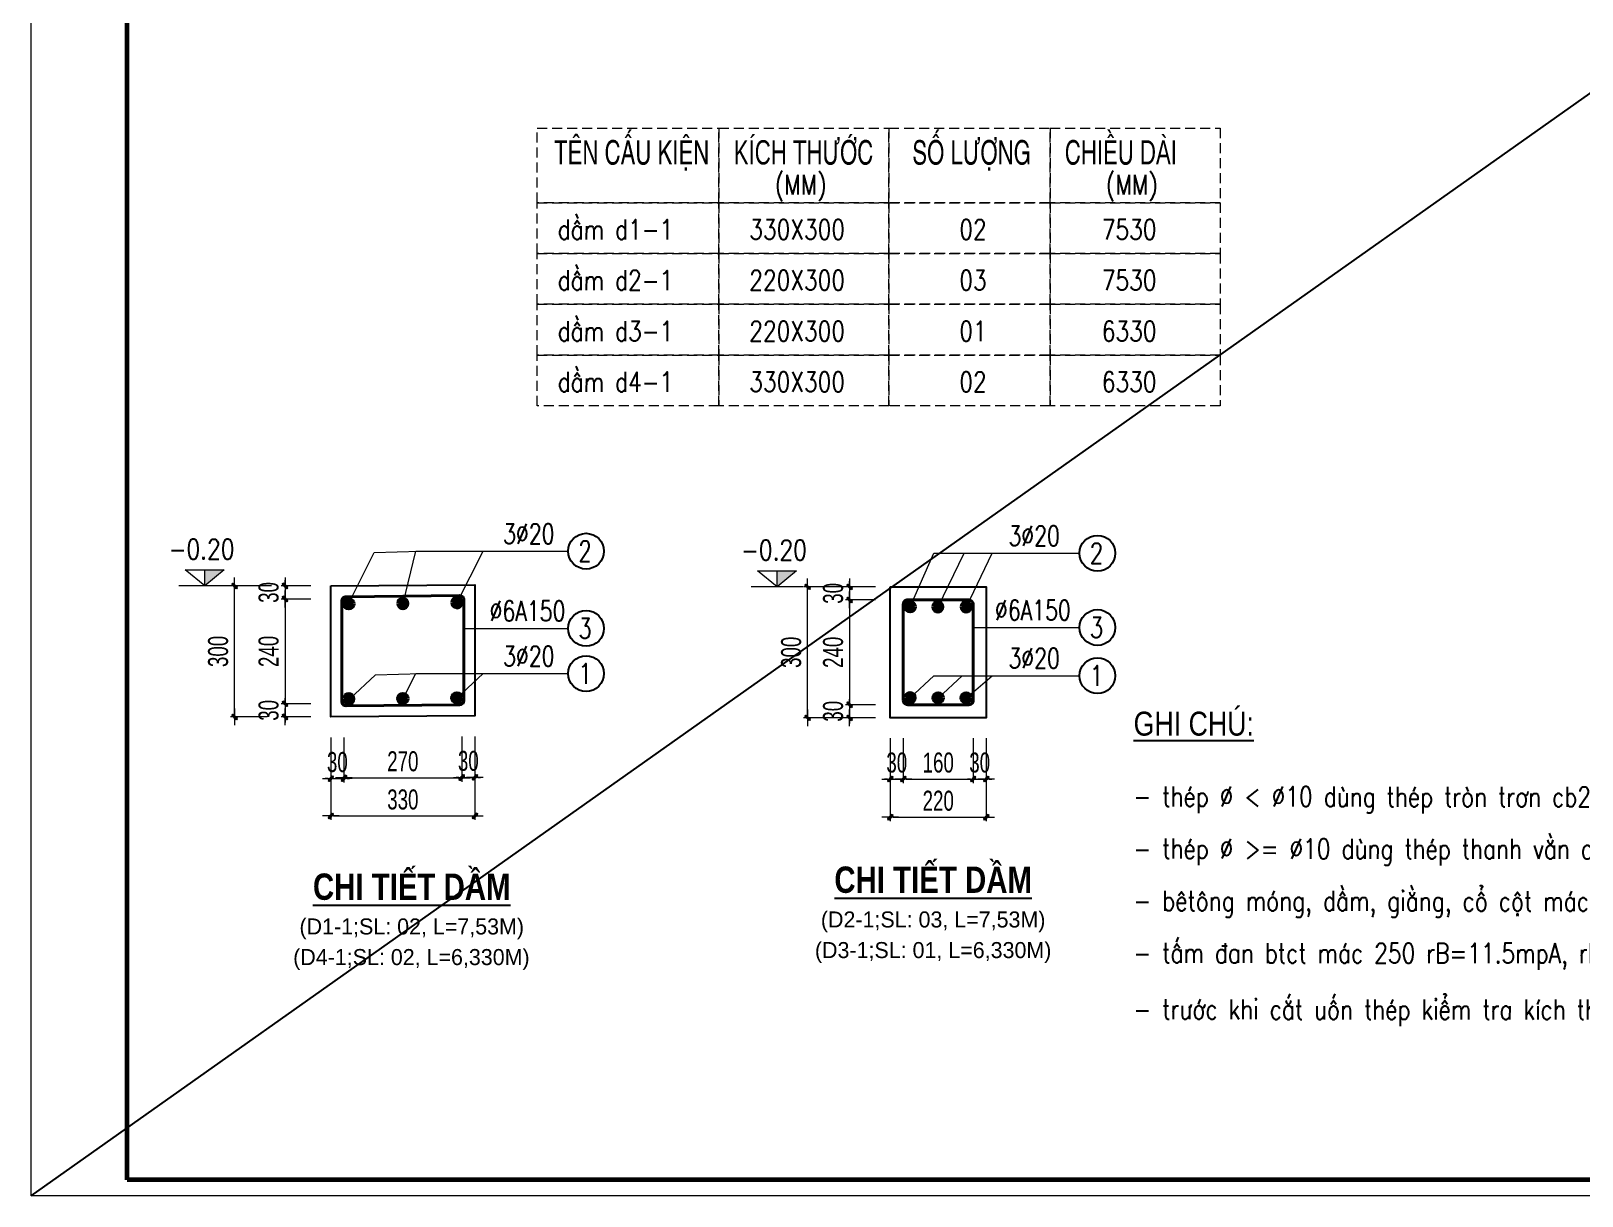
# Model space of a CAD drawing. Header units: millimetres. Extents: x -182770 to 489476, y -561170 to -280028.
# Drawn here: x -29050 to -9668, y -542289 to -527736 of the extents above; entities that cross this region are included whole.
import ezdxf
from ezdxf.enums import TextEntityAlignment as Align

# ---------------------------------------------------------------- set-up
doc = ezdxf.new("R2010")
doc.units = ezdxf.units.MM
doc.header["$MEASUREMENT"] = 0
doc.header["$PDMODE"] = 32
doc.linetypes.add('HIDDEN', pattern=[0.375, 0.25, -0.125])
doc.layers.get('Defpoints').update_dxf_attribs({"color": 1})
for name, color, linetype, lineweight in [('Dim', 252, 'Continuous', 13), ('Khungten_LCDI', 7, 'Continuous', 5), ('LC Dim', 8, 'Continuous', 18), ('LC MANH DUT', 35, 'HIDDEN', 5), ('LC Net dam2', 6, 'Continuous', 40), ('LC Net dam3', 1, 'Continuous', 60), ('LC Net thay', 63, 'Continuous', 25), ('LC Text1', 3, 'Continuous', 20), ('LC Text2', 7, 'Continuous', 25)]:
    doc.layers.add(name, color=color, linetype=linetype, lineweight=lineweight)
doc.layers.add('KCS_Plotter', color=11, linetype='Continuous', plot=False)
doc.styles.add('HOATBIF', font='hoatbif.shx', dxfattribs={"width": 0.7})
doc.styles.add('Khungten', font='VHAVAN.TTF', dxfattribs={"width": 0.9, "height": 5000})
doc.styles.add('LC 1', font='VHAVANB.TTF')
doc.styles.add('LC 2', font='VHARIALN.TTF', dxfattribs={"width": 0.7})
doc.styles.add('LC 3', font='vnsimli.shx', dxfattribs={"width": 0.75})
doc.styles.add('LC3', font='VHARIALB.TTF', dxfattribs={"width": 0.8})
doc.styles.add('T1', font='Vnsimli.shx', dxfattribs={"width": 0.8})
doc.styles.add('T2', font='VHARIAL.TTF', dxfattribs={"width": 0.8})
doc.styles.add('Title', font='VHBLACK.TTF', dxfattribs={"width": 0.8})
doc.dimstyles.new('1-110', dxfattribs={"dimscale": 110, "dimtxt": 2.5, "dimasz": 0.35, "dimexe": 0.5, "dimexo": 1, "dimgap": 0.8, "dimtad": 1, "dimdec": 0, "dimzin": 0, "dimdsep": 46, "dimtxsty": 'HOATBIF', "dimblk1": 'DOT', "dimblk2": 'DOT', "dimsah": 1, "dimcen": -1, "dimdle": 1, "dimclrd": 256, "dimclre": 256, "dimclrt": 4, "dimadec": 3, "dimazin": 2, "dimtfac": 0.3333333333333333, "dimtdec": 0, "dimtix": 1, "dimtmove": 2, "dimatfit": 3, "dimldrblk": 'DOT', "dimfxl": 1, "dimtvp": 0.8333333333333334, "dimtolj": 1, "dimtzin": 0, "dimarcsym": 0})

# ---------------------------------------------------------------- blocks, each defined once
blk = doc.blocks.new('theptron1')
at = {"layer": 'LC Net dam3'}
for p, q in [((-0.5, 0), (0.5, 0)), ((-0.3535533905960619, 0.353553390592424), (0.3535533905960619, -0.353553390592424)), ((0.3535533905960619, 0.353553390592424), (-0.3535533905960619, -0.353553390592424)), ((0, 0.5), (0, -0.5))]:
    blk.add_line(p, q, dxfattribs=at)
blk.add_circle((0, 0), 0.4999999999978782, dxfattribs=at)
blk = doc.blocks.new('DOT')
at = {"layer": 'LC Dim'}
blk.add_line((-3, 0), (3, 0), dxfattribs=at)
at = {"layer": 'LC Dim', "color": 4}
blk.add_line((-1, -1), (1, 1), dxfattribs=at)
blk.add_lwpolyline([(0.5, 1), (-1, -0.5), (-0.5, -1), (1, 0.5)], close=True, dxfattribs=at)
blk = doc.blocks.new('*D52')
at = {"layer": 'Defpoints', "color": 0, "transparency": 16777216}
for p in [(-1499.304888591469, 1005.316974980914), (481.0940564934217, 1021.451062065635), (481.0940564934216, 319.66901853833)]:
    blk.add_point(p, dxfattribs=at)
at = {"layer": 'Dim', "lineweight": -2, "transparency": 16777216}
for p, q in [((-1499.304888591469, 895.3169749809144), (-1499.304888591469, 264.66901853833)), ((481.0940564934217, 911.4510620656347), (481.0940564934216, 264.66901853833)), ((-1460.804888591469, 319.66901853833), (442.5940564934216, 319.66901853833))]:
    blk.add_line(p, q, dxfattribs=at)
at = {"layer": 'Dim', "lineweight": -2, "transparency": 16777216, "xscale": 38.5, "yscale": 38.5, "zscale": 38.5, "rotation": 180}
blk.add_blockref('DOT', (-1499.304888591469, 319.66901853833), dxfattribs=at)
at = {"layer": 'Dim', "lineweight": -2, "transparency": 16777216, "xscale": 38.5, "yscale": 38.5, "zscale": 38.5}
blk.add_blockref('DOT', (481.0940564934216, 319.66901853833), dxfattribs=at)
at = {"layer": 'Dim', "color": 4, "transparency": 16777216, "insert": (-509.1054160490236, 545.16901853833), "char_height": 275, "attachment_point": 5, "style": 'HOATBIF'}
blk.add_mtext('\\A1;330', dxfattribs=at)
blk = doc.blocks.new('_Dot')
at = {"color": 0, "linetype": 'ByBlock', "lineweight": -2}
blk.add_line((-0.5, 0), (-1, 0), dxfattribs=at)
at = {"color": 0, "linetype": 'ByBlock', "const_width": 0.5}
blk.add_lwpolyline([(-0.25, 0, 1), (0.25, 0, 1)], format="xyb", close=True, dxfattribs=at)
blk = doc.blocks.new('*D53')
at = {"layer": 'Defpoints', "color": 0, "transparency": 16777216}
for p in [(-2822.139641253348, 3481.290699784192), (-2206.687028315625, 3481.290699784192), (-2265.817409202057, 1681.290699796735)]:
    blk.add_point(p, dxfattribs=at)
at = {"layer": 'Dim', "lineweight": -2, "transparency": 16777216}
for p, q in [((-2316.687028315625, 3481.290699784192), (-2877.139641253348, 3481.290699784192)), ((-2822.139641253347, 1719.790699796735), (-2822.139641253348, 3442.790699784192)), ((-2375.817409202057, 1681.290699796735), (-2877.139641253347, 1681.290699796735))]:
    blk.add_line(p, q, dxfattribs=at)
at = {"layer": 'Dim', "lineweight": -2, "transparency": 16777216, "xscale": 38.5, "yscale": 38.5, "zscale": 38.5}
for p, rotation in [((-2822.139641253348, 3481.290699784192), 90), ((-2822.139641253347, 1681.290699796735), 270)]:
    blk.add_blockref('DOT', p, dxfattribs=dict(at, rotation=rotation))
at = {"layer": 'Dim', "color": 4, "transparency": 16777216, "insert": (-3047.639641253346, 2581.290699790464), "char_height": 275, "attachment_point": 5, "rotation": 90, "style": 'HOATBIF'}
blk.add_mtext('\\A1;300', dxfattribs=at)
blk = doc.blocks.new('TIEUDE1')
at = {"layer": 'LC Text2', "color": 7, "style": 'LC 1'}
blk.add_attdef('TIªU§Ò', text='', height=5, dxfattribs=at).set_placement((0, 0), align=Align.BOTTOM_CENTER)
blk.add_attdef('TL', text='', height=3, dxfattribs=at).set_placement((0, -2), align=Align.TOP_CENTER)
blk = doc.blocks.new('*D54')
at = {"layer": 'Defpoints', "color": 0, "transparency": 16777216}
for p in [(6190.61156469112, 1501.122307291749), (7510.61156469112, 1501.122307291749), (7510.61156469112, 302.2535005737445)]:
    blk.add_point(p, dxfattribs=at)
at = {"layer": 'Dim', "lineweight": -2, "transparency": 16777216}
for p, q in [((6190.61156469112, 1391.122307291749), (6190.61156469112, 247.2535005737445)), ((7510.61156469112, 1391.122307291749), (7510.61156469112, 247.2535005737445)), ((6229.11156469112, 302.2535005737445), (7472.11156469112, 302.2535005737445))]:
    blk.add_line(p, q, dxfattribs=at)
at = {"layer": 'Dim', "lineweight": -2, "transparency": 16777216, "xscale": 38.5, "yscale": 38.5, "zscale": 38.5, "rotation": 180}
blk.add_blockref('DOT', (6190.61156469112, 302.2535005737445), dxfattribs=at)
at = {"layer": 'Dim', "lineweight": -2, "transparency": 16777216, "xscale": 38.5, "yscale": 38.5, "zscale": 38.5}
blk.add_blockref('DOT', (7510.61156469112, 302.2535005737445), dxfattribs=at)
at = {"layer": 'Dim', "color": 4, "transparency": 16777216, "insert": (6850.61156469112, 527.7535005737445), "char_height": 275, "attachment_point": 5, "style": 'HOATBIF'}
blk.add_mtext('\\A1;220', dxfattribs=at)
blk = doc.blocks.new('*D55')
at = {"layer": 'Defpoints', "color": 0, "transparency": 16777216}
for p in [(5055.106929948854, 3468.891746937502), (6097.169738392115, 3468.891746937503), (6097.169738392289, 1668.891746950017)]:
    blk.add_point(p, dxfattribs=at)
at = {"layer": 'Dim', "lineweight": -2, "transparency": 16777216}
for p, q in [((5987.169738392115, 3468.891746937503), (5000.106929948854, 3468.891746937502)), ((5055.106929948854, 1707.391746950016), (5055.106929948854, 3430.391746937502)), ((5987.169738392289, 1668.891746950017), (5000.106929948854, 1668.891746950016))]:
    blk.add_line(p, q, dxfattribs=at)
at = {"layer": 'Dim', "lineweight": -2, "transparency": 16777216, "xscale": 38.5, "yscale": 38.5, "zscale": 38.5}
for p, rotation in [((5055.106929948854, 3468.891746937502), 90), ((5055.106929948854, 1668.891746950016), 270)]:
    blk.add_blockref('DOT', p, dxfattribs=dict(at, rotation=rotation))
at = {"layer": 'Dim', "color": 4, "transparency": 16777216, "insert": (4829.606929948854, 2568.891746943757), "char_height": 275, "attachment_point": 5, "rotation": 90, "style": 'HOATBIF'}
blk.add_mtext('\\A1;300', dxfattribs=at)
blk = doc.blocks.new('Caodo1')
at = {"layer": 'LC Text1'}
blk.add_hatch(color=4, dxfattribs=at).paths.add_polyline_path([(3.638e-12, 200.210680454169), (3.638e-12, 3.2e-15), (243.3882687822297, 200.210680454169)])
at = {"layer": 'LC Text1', "color": 4}
for p, q in [((3.638e-12, 0), (3.638e-12, 200.2106804541654)), ((323.6303984126134, 0), (-323.6303984126098, 0))]:
    blk.add_line(p, q, dxfattribs=at)
blk.add_lwpolyline([(-243.3882687822297, 200.210680454169), (243.3882687822297, 200.210680454169), (3.638e-12, 0), (3.638e-12, 0)], close=True, dxfattribs=at)
at = {"layer": 'LC Text1', "color": 4, "style": 'T1', "width": 0.8}
blk.add_attdef('%%P0,00', text='', height=250, dxfattribs=at).set_placement((-39.04586973765618, 459.5053816559738), align=Align.MIDDLE_CENTER)
blk = doc.blocks.new('*D56')
at = {"layer": 'Defpoints', "color": 0, "transparency": 16777216}
for p in [(6097.169738392056, 3468.891746937416), (5631.624242451167, 3288.891746947573), (6097.169738392056, 3288.891746947573)]:
    blk.add_point(p, dxfattribs=at)
at = {"layer": 'Dim', "lineweight": -2, "transparency": 16777216}
for p, q in [((5987.169738392056, 3468.891746937416), (5576.624242451167, 3468.891746937416)), ((5631.624242451167, 3507.391746937416), (5631.624242451167, 3545.891746937416)), ((5631.624242451167, 3468.891746937416), (5631.624242451167, 3288.891746947573)), ((5987.169738392056, 3288.891746947573), (5576.624242451167, 3288.891746947573)), ((5631.624242451167, 3250.391746947573), (5631.624242451167, 3211.891746947573))]:
    blk.add_line(p, q, dxfattribs=at)
at = {"layer": 'Dim', "lineweight": -2, "transparency": 16777216, "xscale": 38.5, "yscale": 38.5, "zscale": 38.5}
for p, rotation in [((5631.624242451167, 3468.891746937416), 270), ((5631.624242451167, 3288.891746947573), 90)]:
    blk.add_blockref('DOT', p, dxfattribs=dict(at, rotation=rotation))
at = {"layer": 'Dim', "color": 4, "transparency": 16777216, "insert": (5406.124242451167, 3378.891746942491), "char_height": 275, "attachment_point": 5, "rotation": 90, "style": 'HOATBIF'}
blk.add_mtext('\\A1;30', dxfattribs=at)
blk = doc.blocks.new('*D57')
at = {"layer": 'Defpoints', "color": 0, "transparency": 16777216}
for p in [(6097.169738392115, 3288.891746947573), (5631.624242451633, 1848.89174695933), (6097.169738392173, 1848.89174695933)]:
    blk.add_point(p, dxfattribs=at)
at = {"layer": 'Dim', "lineweight": -2, "transparency": 16777216}
for p, q in [((5987.169738392115, 3288.891746947573), (5576.624242451632, 3288.891746947573)), ((5631.624242451632, 3250.391746947573), (5631.624242451633, 1887.39174695933)), ((5987.169738392173, 1848.89174695933), (5576.624242451633, 1848.89174695933))]:
    blk.add_line(p, q, dxfattribs=at)
at = {"layer": 'Dim', "lineweight": -2, "transparency": 16777216, "xscale": 38.5, "yscale": 38.5, "zscale": 38.5}
for p, rotation in [((5631.624242451632, 3288.891746947573), 90), ((5631.624242451633, 1848.89174695933), 270)]:
    blk.add_blockref('DOT', p, dxfattribs=dict(at, rotation=rotation))
at = {"layer": 'Dim', "color": 4, "transparency": 16777216, "insert": (5406.124242451632, 2568.891746953449), "char_height": 275, "attachment_point": 5, "rotation": 90, "style": 'HOATBIF'}
blk.add_mtext('\\A1;240', dxfattribs=at)
blk = doc.blocks.new('*D58')
at = {"layer": 'Defpoints', "color": 0, "transparency": 16777216}
for p in [(6097.169738392173, 1848.89174695933), (5631.624242451866, 1668.891746949987), (6097.169738392173, 1668.891746949987)]:
    blk.add_point(p, dxfattribs=at)
at = {"layer": 'Dim', "lineweight": -2, "transparency": 16777216}
for p, q in [((5631.624242451866, 1887.39174695933), (5631.624242451866, 1925.89174695933)), ((5987.169738392173, 1848.89174695933), (5576.624242451866, 1848.89174695933)), ((5631.624242451866, 1848.89174695933), (5631.624242451866, 1668.891746949987)), ((5987.169738392173, 1668.891746949987), (5576.624242451866, 1668.891746949987)), ((5631.624242451866, 1630.391746949987), (5631.624242451866, 1591.891746949987))]:
    blk.add_line(p, q, dxfattribs=at)
at = {"layer": 'Dim', "lineweight": -2, "transparency": 16777216, "xscale": 38.5, "yscale": 38.5, "zscale": 38.5}
for p, rotation in [((5631.624242451866, 1848.89174695933), 270), ((5631.624242451866, 1668.891746949987), 90)]:
    blk.add_blockref('DOT', p, dxfattribs=dict(at, rotation=rotation))
at = {"layer": 'Dim', "color": 4, "transparency": 16777216, "insert": (5406.124242451865, 1758.891746954657), "char_height": 275, "attachment_point": 5, "rotation": 90, "style": 'HOATBIF'}
blk.add_mtext('\\A1;30', dxfattribs=at)
blk = doc.blocks.new('*D59')
at = {"layer": 'Defpoints', "color": 0, "transparency": 16777216}
for p in [(6190.61156469112, 1501.122307291749), (6370.611564703926, 1501.122307291749), (6370.611564703926, 826.7258153724542)]:
    blk.add_point(p, dxfattribs=at)
at = {"layer": 'Dim', "lineweight": -2, "transparency": 16777216}
for p, q in [((6190.61156469112, 1391.122307291749), (6190.61156469112, 771.7258153724542)), ((6370.611564703926, 1391.122307291749), (6370.611564703926, 771.7258153724542)), ((6152.11156469112, 826.7258153724542), (6113.61156469112, 826.7258153724542)), ((6190.61156469112, 826.7258153724542), (6370.611564703926, 826.7258153724542)), ((6409.111564703926, 826.7258153724542), (6447.611564703926, 826.7258153724542))]:
    blk.add_line(p, q, dxfattribs=at)
at = {"layer": 'Dim', "lineweight": -2, "transparency": 16777216, "xscale": 38.5, "yscale": 38.5, "zscale": 38.5}
blk.add_blockref('DOT', (6190.61156469112, 826.7258153724542), dxfattribs=at)
at = {"layer": 'Dim', "lineweight": -2, "transparency": 16777216, "xscale": 38.5, "yscale": 38.5, "zscale": 38.5, "rotation": 180}
blk.add_blockref('DOT', (6370.611564703926, 826.7258153724542), dxfattribs=at)
at = {"layer": 'Dim', "color": 4, "transparency": 16777216, "insert": (6280.611564697523, 1052.225815372454), "char_height": 275, "attachment_point": 5, "style": 'HOATBIF'}
blk.add_mtext('\\A1;30', dxfattribs=at)
blk = doc.blocks.new('*D60')
at = {"layer": 'Defpoints', "color": 0, "transparency": 16777216}
for p in [(6370.611564703926, 1501.122307291749), (7330.611564677907, 1501.122307291749), (7330.611564677907, 826.7258153724542)]:
    blk.add_point(p, dxfattribs=at)
at = {"layer": 'Dim', "lineweight": -2, "transparency": 16777216}
for p, q in [((6370.611564703926, 1391.122307291749), (6370.611564703926, 771.7258153724542)), ((7330.611564677907, 1391.122307291749), (7330.611564677907, 771.7258153724542)), ((6409.111564703926, 826.7258153724542), (7292.111564677907, 826.7258153724542))]:
    blk.add_line(p, q, dxfattribs=at)
at = {"layer": 'Dim', "lineweight": -2, "transparency": 16777216, "xscale": 38.5, "yscale": 38.5, "zscale": 38.5, "rotation": 180}
blk.add_blockref('DOT', (6370.611564703926, 826.7258153724542), dxfattribs=at)
at = {"layer": 'Dim', "lineweight": -2, "transparency": 16777216, "xscale": 38.5, "yscale": 38.5, "zscale": 38.5}
blk.add_blockref('DOT', (7330.611564677907, 826.7258153724542), dxfattribs=at)
at = {"layer": 'Dim', "color": 4, "transparency": 16777216, "insert": (6850.611564690917, 1052.225815372454), "char_height": 275, "attachment_point": 5, "style": 'HOATBIF'}
blk.add_mtext('\\A1;160', dxfattribs=at)
blk = doc.blocks.new('*D61')
at = {"layer": 'Defpoints', "color": 0, "transparency": 16777216}
for p in [(7330.611564677907, 1501.122307291749), (7510.61156469112, 1501.122307291749), (7510.61156469112, 826.7258153724542)]:
    blk.add_point(p, dxfattribs=at)
at = {"layer": 'Dim', "lineweight": -2, "transparency": 16777216}
for p, q in [((7330.611564677907, 1391.122307291749), (7330.611564677907, 771.7258153724542)), ((7510.61156469112, 1391.122307291749), (7510.61156469112, 771.7258153724542)), ((7292.111564677907, 826.7258153724542), (7253.611564677907, 826.7258153724542)), ((7330.611564677907, 826.7258153724542), (7510.61156469112, 826.7258153724542)), ((7549.11156469112, 826.7258153724542), (7587.61156469112, 826.7258153724542))]:
    blk.add_line(p, q, dxfattribs=at)
at = {"layer": 'Dim', "lineweight": -2, "transparency": 16777216, "xscale": 38.5, "yscale": 38.5, "zscale": 38.5}
blk.add_blockref('DOT', (7330.611564677907, 826.7258153724542), dxfattribs=at)
at = {"layer": 'Dim', "lineweight": -2, "transparency": 16777216, "xscale": 38.5, "yscale": 38.5, "zscale": 38.5, "rotation": 180}
blk.add_blockref('DOT', (7510.61156469112, 826.7258153724542), dxfattribs=at)
at = {"layer": 'Dim', "color": 4, "transparency": 16777216, "insert": (7420.611564684514, 1052.225815372454), "char_height": 275, "attachment_point": 5, "style": 'HOATBIF'}
blk.add_mtext('\\A1;30', dxfattribs=at)
blk = doc.blocks.new('*D62')
at = {"layer": 'Defpoints', "color": 0, "transparency": 16777216}
for p in [(-1662.399779112843, 3481.290699784163), (-2127.945275052753, 3301.290699794321), (-1662.399779112843, 3301.290699794321)]:
    blk.add_point(p, dxfattribs=at)
at = {"layer": 'Dim', "lineweight": -2, "transparency": 16777216}
for p, q in [((-1772.399779112843, 3481.290699784163), (-2182.945275052753, 3481.290699784163)), ((-2127.945275052753, 3519.790699784163), (-2127.945275052753, 3558.290699784163)), ((-2127.945275052753, 3481.290699784163), (-2127.945275052753, 3301.290699794321)), ((-1772.399779112843, 3301.290699794321), (-2182.945275052753, 3301.290699794321)), ((-2127.945275052753, 3262.790699794321), (-2127.945275052753, 3224.290699794321))]:
    blk.add_line(p, q, dxfattribs=at)
at = {"layer": 'Dim', "lineweight": -2, "transparency": 16777216, "xscale": 38.5, "yscale": 38.5, "zscale": 38.5}
for p, rotation in [((-2127.945275052753, 3481.290699784163), 270), ((-2127.945275052753, 3301.290699794321), 90)]:
    blk.add_blockref('DOT', p, dxfattribs=dict(at, rotation=rotation))
at = {"layer": 'Dim', "color": 4, "transparency": 16777216, "insert": (-2353.445275052752, 3391.290699789241), "char_height": 275, "attachment_point": 5, "rotation": 90, "style": 'HOATBIF'}
blk.add_mtext('\\A1;30', dxfattribs=at)
blk = doc.blocks.new('*D63')
at = {"layer": 'Defpoints', "color": 0, "transparency": 16777216}
for p in [(-1662.399779112785, 3301.290699794321), (-2127.945275052288, 1861.290699806078), (-1662.399779112727, 1861.290699806078)]:
    blk.add_point(p, dxfattribs=at)
at = {"layer": 'Dim', "lineweight": -2, "transparency": 16777216}
for p, q in [((-1772.399779112785, 3301.290699794321), (-2182.945275052288, 3301.290699794321)), ((-2127.945275052288, 3262.790699794321), (-2127.945275052288, 1899.790699806078)), ((-1772.399779112727, 1861.290699806078), (-2182.945275052288, 1861.290699806078))]:
    blk.add_line(p, q, dxfattribs=at)
at = {"layer": 'Dim', "lineweight": -2, "transparency": 16777216, "xscale": 38.5, "yscale": 38.5, "zscale": 38.5}
for p, rotation in [((-2127.945275052288, 3301.290699794321), 90), ((-2127.945275052288, 1861.290699806078), 270)]:
    blk.add_blockref('DOT', p, dxfattribs=dict(at, rotation=rotation))
at = {"layer": 'Dim', "color": 4, "transparency": 16777216, "insert": (-2353.445275052287, 2581.290699800199), "char_height": 275, "attachment_point": 5, "rotation": 90, "style": 'HOATBIF'}
blk.add_mtext('\\A1;240', dxfattribs=at)
blk = doc.blocks.new('*D64')
at = {"layer": 'Defpoints', "color": 0, "transparency": 16777216}
for p in [(-1662.399779112727, 1861.290699806078), (-2127.945275052055, 1681.290699796735), (-1662.399779112727, 1681.290699796735)]:
    blk.add_point(p, dxfattribs=at)
at = {"layer": 'Dim', "lineweight": -2, "transparency": 16777216}
for p, q in [((-2127.945275052055, 1899.790699806078), (-2127.945275052055, 1938.290699806078)), ((-1772.399779112727, 1861.290699806078), (-2182.945275052055, 1861.290699806078)), ((-2127.945275052055, 1861.290699806078), (-2127.945275052055, 1681.290699796735)), ((-1772.399779112727, 1681.290699796735), (-2182.945275052055, 1681.290699796735)), ((-2127.945275052055, 1642.790699796735), (-2127.945275052055, 1604.290699796735))]:
    blk.add_line(p, q, dxfattribs=at)
at = {"layer": 'Dim', "lineweight": -2, "transparency": 16777216, "xscale": 38.5, "yscale": 38.5, "zscale": 38.5}
for p, rotation in [((-2127.945275052055, 1861.290699806078), 270), ((-2127.945275052055, 1681.290699796735), 90)]:
    blk.add_blockref('DOT', p, dxfattribs=dict(at, rotation=rotation))
at = {"layer": 'Dim', "color": 4, "transparency": 16777216, "insert": (-2353.445275052054, 1771.290699801407), "char_height": 275, "attachment_point": 5, "rotation": 90, "style": 'HOATBIF'}
blk.add_mtext('\\A1;30', dxfattribs=at)
blk = doc.blocks.new('*D65')
at = {"layer": 'Defpoints', "color": 0, "transparency": 16777216}
for p in [(-1499.304888591469, 1507.886272444809), (-1319.304888578663, 1507.886272444809), (-1319.304888578663, 833.4897805255146)]:
    blk.add_point(p, dxfattribs=at)
at = {"layer": 'Dim', "lineweight": -2, "transparency": 16777216}
for p, q in [((-1499.304888591469, 1397.886272444809), (-1499.304888591469, 778.4897805255146)), ((-1319.304888578663, 1397.886272444809), (-1319.304888578663, 778.4897805255146)), ((-1537.804888591469, 833.4897805255146), (-1576.304888591469, 833.4897805255146)), ((-1499.304888591469, 833.4897805255146), (-1319.304888578663, 833.4897805255146)), ((-1280.804888578663, 833.4897805255146), (-1242.304888578663, 833.4897805255146))]:
    blk.add_line(p, q, dxfattribs=at)
at = {"layer": 'Dim', "lineweight": -2, "transparency": 16777216, "xscale": 38.5, "yscale": 38.5, "zscale": 38.5}
blk.add_blockref('DOT', (-1499.304888591469, 833.4897805255146), dxfattribs=at)
at = {"layer": 'Dim', "lineweight": -2, "transparency": 16777216, "xscale": 38.5, "yscale": 38.5, "zscale": 38.5, "rotation": 180}
blk.add_blockref('DOT', (-1319.304888578663, 833.4897805255146), dxfattribs=at)
at = {"layer": 'Dim', "color": 4, "transparency": 16777216, "insert": (-1409.304888585066, 1058.989780525515), "char_height": 275, "attachment_point": 5, "style": 'HOATBIF'}
blk.add_mtext('\\A1;30', dxfattribs=at)
blk = doc.blocks.new('*D66')
at = {"layer": 'Defpoints', "color": 0, "transparency": 16777216}
for p in [(-1319.304888578663, 1507.886272444809), (301.0940564802086, 1524.02035952953), (301.0940564802085, 844.1413333370397)]:
    blk.add_point(p, dxfattribs=at)
at = {"layer": 'Dim', "lineweight": -2, "transparency": 16777216}
for p, q in [((-1319.304888578663, 1397.886272444809), (-1319.304888578663, 789.1413333370397)), ((301.0940564802086, 1414.02035952953), (301.0940564802085, 789.1413333370397)), ((-1280.804888578663, 844.1413333370397), (262.5940564802085, 844.1413333370397))]:
    blk.add_line(p, q, dxfattribs=at)
at = {"layer": 'Dim', "lineweight": -2, "transparency": 16777216, "xscale": 38.5, "yscale": 38.5, "zscale": 38.5, "rotation": 180}
blk.add_blockref('DOT', (-1319.304888578663, 844.1413333370397), dxfattribs=at)
at = {"layer": 'Dim', "lineweight": -2, "transparency": 16777216, "xscale": 38.5, "yscale": 38.5, "zscale": 38.5}
blk.add_blockref('DOT', (301.0940564802085, 844.1413333370397), dxfattribs=at)
at = {"layer": 'Dim', "color": 4, "transparency": 16777216, "insert": (-509.1054160492273, 1069.64133333704), "char_height": 275, "attachment_point": 5, "style": 'HOATBIF'}
blk.add_mtext('\\A1;270', dxfattribs=at)
blk = doc.blocks.new('*D67')
at = {"layer": 'Defpoints', "color": 0, "transparency": 16777216}
for p in [(301.0940564802086, 1524.02035952953), (481.0940564934217, 1524.02035952953), (481.0940564934216, 849.6238676102348)]:
    blk.add_point(p, dxfattribs=at)
at = {"layer": 'Dim', "lineweight": -2, "transparency": 16777216}
for p, q in [((301.0940564802086, 1414.02035952953), (301.0940564802085, 794.6238676102348)), ((481.0940564934217, 1414.02035952953), (481.0940564934216, 794.6238676102348)), ((262.5940564802085, 849.6238676102348), (224.0940564802085, 849.6238676102348)), ((301.0940564802085, 849.6238676102348), (481.0940564934216, 849.6238676102348)), ((519.5940564934217, 849.6238676102348), (558.0940564934217, 849.6238676102348))]:
    blk.add_line(p, q, dxfattribs=at)
at = {"layer": 'Dim', "lineweight": -2, "transparency": 16777216, "xscale": 38.5, "yscale": 38.5, "zscale": 38.5}
blk.add_blockref('DOT', (301.0940564802085, 849.6238676102348), dxfattribs=at)
at = {"layer": 'Dim', "lineweight": -2, "transparency": 16777216, "xscale": 38.5, "yscale": 38.5, "zscale": 38.5, "rotation": 180}
blk.add_blockref('DOT', (481.0940564934216, 849.6238676102348), dxfattribs=at)
at = {"layer": 'Dim', "color": 4, "transparency": 16777216, "insert": (391.0940564868151, 1075.123867610235), "char_height": 275, "attachment_point": 5, "style": 'HOATBIF'}
blk.add_mtext('\\A1;30', dxfattribs=at)
blk = doc.blocks.new('lcdi fix')
at = {"layer": 'Defpoints', "lineweight": 0}
blk.add_lwpolyline([(-1199.999999582767, -14849.99999999255), (-1199.999999582767, 14849.99999999255), (40799.99891111254, 14849.99999999255), (40799.99891111254, -14849.99999999255)], close=True, dxfattribs=at)
at = {"layer": 'Khungten_LCDI', "color": 5, "lineweight": 60}
blk.add_lwpolyline([(0, -14649.99999999255), (0, 14649.99999999255), (40599.99891117215, 14649.99999999255), (40599.99891117215, -14649.99999999255)], close=True, dxfattribs=at)
at = {"color": 7, "style": 'Khungten', "width": 0.8}
for tag, p in [('REVISION', (39498.75271332351, -10746.30395446718)), ('NGAYHT', (39546.07422497955, -11609.37091637403))]:
    blk.add_attdef(tag, text='', height=199.998925739526, dxfattribs=at).set_placement(p, align=Align.CENTER)
at = {"layer": 'LC Text1', "color": 3, "style": 'LC 1', "width": 1.834005631990714}
for tag, p, p2 in [('TENBANVE1', (36912.65773373929, -8885.760238945484), (40339.14503431407, -8885.760238945484)), ('TENBANVE2', (36912.65773373929, -9562.465564332902), (40339.14503431407, -9562.465564332902))]:
    blk.add_attdef(tag, text='', height=249.9999935159642, dxfattribs=at).set_placement(p, p2, align=Align.FIT)
at = {"layer": 'LC Text1', "style": 'Title', "width": 0.7}
blk.add_attdef('SOBANVE', text='', height=249.9999935159641, dxfattribs=at).set_placement((39561.98232412425, -13896.18071823567), align=Align.CENTER)
blk = doc.blocks.new('xcvb x')
at = {"layer": 'LC Net dam2'}
for points in [[(-1349.304888578663, 1891.290699796181), (-1349.304888578663, 3271.290699785588, -0.414213562373095), (-1289.304888592633, 3331.290699794348), (271.0940564950515, 3347.424786879068, -0.414213562373095), (331.0940564802086, 3287.424786870308), (331.0940564802086, 1907.424786880902, -0.414213562373095), (271.0940564950515, 1847.424786882677), (-1289.304888592633, 1831.290699809133, -0.414213562373095)], [(6370.611564703926, 1908.891746949434), (6370.611564703926, 3228.89174693884, -0.414213562373095), (6430.611564689956, 3288.8917469476), (7270.61156469275, 3288.8917469476, -0.414213562373095), (7330.611564677907, 3228.89174693884), (7330.611564677907, 1908.891746949434, -0.414213562373095), (7270.61156469275, 1848.891746951209), (6430.611564689956, 1848.891746962385, -0.414213562373095)]]:
    blk.add_lwpolyline(points, format="xyb", close=True, dxfattribs=at)
at = {"layer": 'LC Net thay'}
for points in [[(-1499.304888591469, 3481.290699784191), (481.0940564934217, 3497.424786868911), (481.0940564934217, 1697.424786881484), (-1499.304888591469, 1681.290699796763)], [(6190.61156469112, 3468.891746937443), (7510.61156469112, 3468.891746937443), (7510.61156469112, 1668.891746950016), (6190.61156469112, 1668.891746950016)]]:
    blk.add_lwpolyline(points, close=True, dxfattribs=at)
at = {"layer": 'LC Text2', "ltscale": 100}
for centre in [(2009.529471931565, 3958.578771856088), (9039.046980129264, 3930.04573192462), (2009.529471931565, 2897.479494630299), (9039.046980129264, 2909.917419199657), (2009.529471931565, 2276.349511572565), (9039.046980129264, 2247.816471641097)]:
    blk.add_circle(centre, 245.5942189106001, dxfattribs=at)
at = {"layer": 'LC Dim'}
for p, xscale, yscale, zscale in [((-1253.304888592226, 3235.290699783812), 119.9999999994808, 119.9999999994808, 119.9999999994808), ((-510.2518149222014, 3240.773234057007), -119.9999999994808, 119.9999999993842, 119.9999999993151), ((235.0940564938292, 3251.424786868532), -119.9999999994808, 119.9999999993842, 119.9999999993151), ((6466.611564690364, 3192.891746937064), 119.9999999994808, 119.9999999994808, 119.9999999994808), ((6845.854332534363, 3192.891746937152), -119.9999999994808, 119.9999999993842, 119.9999999993151), ((7234.611564691528, 3192.891746937064), -119.9999999994808, 119.9999999993842, 119.9999999993151)]:
    blk.add_blockref('theptron1', p, dxfattribs=dict(at, xscale=xscale, yscale=yscale, zscale=zscale))
at = {"layer": 'LC Dim', "rotation": 180}
for p, xscale, yscale, zscale in [((-1253.304888592226, 1927.290699796181), -119.9999999994808, 119.9999999993842, 119.9999999993151), ((-510.2518149222014, 1932.773234069376), 119.9999999994808, 119.9999999994808, 119.9999999994808), ((235.0940564938292, 1943.424786880902), 119.9999999994808, 119.9999999994808, 119.9999999994808), ((6466.611564690364, 1944.891746949434), -119.9999999994808, 119.9999999993842, 119.9999999993151), ((6850.611564691295, 1944.891746949375), 119.9999999994808, 119.9999999994808, 119.9999999994808), ((7234.611564691528, 1944.891746949434), 119.9999999994808, 119.9999999994808, 119.9999999994808)]:
    blk.add_blockref('theptron1', p, dxfattribs=dict(at, xscale=xscale, yscale=yscale, zscale=zscale))
at = {"layer": 'LC Text1'}
ref = blk.add_blockref('Caodo1', (-3233.133079509083, 3481.290699784132), dxfattribs=dict(at, xscale=1.1, yscale=1.1, zscale=1.1))
ref.add_attrib('%%P0,00', '-0.20', dxfattribs={"layer": 'LC Text2', "color": 4, "height": 274.9999928671469, "style": 'T1', "width": 0.8}).set_placement((-3276.08353510622, 3986.746606495389), align=Align.MIDDLE_CENTER)
ref = blk.add_blockref('Caodo1', (4635.693956874253, 3468.891746937385), dxfattribs=dict(at, xscale=1.1, yscale=1.1, zscale=1.1))
ref.add_attrib('%%P0,00', '-0.20', dxfattribs={"layer": 'LC Text2', "color": 4, "height": 274.9999928671469, "style": 'T1', "width": 0.8}).set_placement((4592.743501277117, 3974.347653648641), align=Align.MIDDLE_CENTER)
at = {"layer": 'LC Text2'}
ref = blk.add_blockref('TIEUDE1', (-386.5706526744179, -941.1061546443962), dxfattribs=dict(at, xscale=73.43999809528108, yscale=73.43999809528108, zscale=73.43999809528108))
ref.add_attrib('TIªU§Ò', '%%Uchi tiÕt dÇm', dxfattribs={"color": 7, "height": 361.6489990294962, "style": 'LC3', "width": 0.8}).set_placement((-386.5706526744179, -941.1061546443962), align=Align.BOTTOM_CENTER)
ref.add_attrib('TL', '(d1-1;sl: 02, l=7,53m)', dxfattribs={"color": 7, "height": 220.3199942854993, "style": 'LC 1'}).set_placement((-386.5706526744179, -1087.986150837911), align=Align.TOP_CENTER)
ref = blk.add_blockref('TIEUDE1', (6780.835472320672, -845.1061546443962), dxfattribs=dict(at, xscale=73.43999809528108, yscale=73.43999809528108, zscale=73.43999809528108))
ref.add_attrib('TIªU§Ò', '%%Uchi tiÕt dÇm', dxfattribs={"color": 7, "height": 361.6489990294962, "style": 'LC3', "width": 0.8}).set_placement((6780.835472320672, -845.1061546443962), align=Align.BOTTOM_CENTER)
ref.add_attrib('TL', '(d2-1;sl: 03, l=7,53m)', dxfattribs={"color": 7, "height": 220.3199942854993, "style": 'LC 1'}).set_placement((6780.835472320672, -991.9861508379108), align=Align.TOP_CENTER)
ref = blk.add_blockref('TIEUDE1', (6780.835472320672, -1265.879986366577), dxfattribs=dict(at, xscale=73.43999809528108, yscale=73.43999809528108, zscale=73.43999809528108))
ref.add_attrib('TL', '(d3-1;sl: 01, l=6,330m)', dxfattribs={"color": 7, "height": 220.3199942854993, "style": 'LC 1'}).set_placement((6780.835472320672, -1412.759982560092), align=Align.TOP_CENTER)
ref = blk.add_blockref('TIEUDE1', (-391.5087317028083, -1361.879986366577), dxfattribs=dict(at, xscale=73.43999809528108, yscale=73.43999809528108, zscale=73.43999809528108))
ref.add_attrib('TL', '(d4-1;sl: 02, l=6,330m)', dxfattribs={"color": 7, "height": 220.3199942854993, "style": 'LC 1'}).set_placement((-391.5087317028083, -1508.759982560092), align=Align.TOP_CENTER)
at = {"layer": 'LC Text2', "linetype": 'ByBlock', "style": 'LC 3', "width": 0.75}
for s, p in [('3%%C20', (868.9461807422858, 4060.3511002867)), ('3%%C20', (7816.128615838184, 4031.818060355232)), ('%%C6A150', (683.020353887573, 2999.251823060911)), ('%%C6A150', (7630.202788983472, 3011.689747630269)), ('3%%C20', (868.9461807422858, 2378.121840003178)), ('3%%C20', (7816.128615838184, 2349.58880007171))]:
    blk.add_text(s, height=275, dxfattribs=at).set_placement(p)
at = {"layer": 'LC Text2', "ltscale": 100, "style": 'LC 3', "width": 0.75}
for s, p in [('2', (1995.670252110337, 3958.578771856088)), ('2', (9025.187760308036, 3930.04573192462)), ('3', (1995.670252110337, 2897.479494630299)), ('3', (9025.187760308036, 2909.917419199657)), ('1', (1995.670252110337, 2276.349511572565)), ('1', (9025.187760308036, 2247.816471641097))]:
    blk.add_text(s, height=280.4999992871815, dxfattribs=at).set_placement(p, align=Align.MIDDLE_CENTER)
at = {"layer": 'Dim'}
for base, p1, p2, picture, middle in [((-2822.139641253348, 3481.290699784192), (-2265.817409202056, 1681.290699796734), (-2206.687028315624, 3481.290699784191), '*D53', (-3047.639641253346, 2581.290699790464)), ((-2127.945275052753, 3301.290699794321), (-1662.399779112842, 3481.290699784161), (-1662.399779112842, 3301.290699794319), '*D62', (-2353.445275052752, 3391.290699789241)), ((-2127.945275052288, 1861.290699806078), (-1662.399779112784, 3301.290699794319), (-1662.399779112726, 1861.290699806077), '*D63', (-2353.445275052287, 2581.290699800199)), ((5055.106929948854, 3468.891746937502), (6097.169738392287, 1668.891746950016), (6097.169738392113, 3468.891746937501), '*D55', (4829.606929948854, 2568.891746943757)), ((5631.624242451167, 3288.891746947573), (6097.169738392055, 3468.891746937414), (6097.169738392055, 3288.891746947571), '*D56', (5406.124242451167, 3378.891746942491)), ((5631.624242451633, 1848.89174695933), (6097.169738392113, 3288.891746947571), (6097.169738392171, 1848.891746959329), '*D57', (5406.124242451632, 2568.891746953449)), ((-2127.945275052055, 1681.290699796735), (-1662.399779112726, 1861.290699806077), (-1662.399779112726, 1681.290699796734), '*D64', (-2353.445275052054, 1771.290699801407)), ((5631.624242451866, 1668.891746949987), (6097.169738392171, 1848.891746959329), (6097.169738392171, 1668.891746949987), '*D58', (5406.124242451865, 1758.891746954657))]:
    dim = blk.add_linear_dim(base=base, p1=p1, p2=p2, angle=90, dimstyle='1-110', override={"dimlfac": 0.1666666666666667}, dxfattribs=at)
    dim.commit()
    dim.dimension.update_dxf_attribs({"geometry": picture, "text_midpoint": middle})
for base, p1, p2, picture, middle in [((-1319.304888578663, 833.4897805255146), (-1499.304888591469, 1507.886272444809), (-1319.304888578663, 1507.886272444809), '*D65', (-1409.304888585066, 1058.989780525515)), ((301.0940564802085, 844.1413333370397), (-1319.304888578663, 1507.886272444809), (301.0940564802086, 1524.02035952953), '*D66', (-509.1054160492273, 1069.64133333704)), ((481.0940564934216, 849.6238676102348), (301.0940564802086, 1524.02035952953), (481.0940564934217, 1524.02035952953), '*D67', (391.0940564868151, 1075.123867610235)), ((6370.611564703926, 826.7258153724542), (6190.61156469112, 1501.122307291749), (6370.611564703926, 1501.122307291749), '*D59', (6280.611564697523, 1052.225815372454)), ((7510.61156469112, 302.2535005737445), (6190.61156469112, 1501.122307291749), (7510.61156469112, 1501.122307291749), '*D54', (6850.61156469112, 527.7535005737445)), ((7330.611564677907, 826.7258153724542), (6370.611564703926, 1501.122307291749), (7330.611564677907, 1501.122307291749), '*D60', (6850.611564690917, 1052.225815372454)), ((7510.61156469112, 826.7258153724542), (7330.611564677907, 1501.122307291749), (7510.61156469112, 1501.122307291749), '*D61', (7420.611564684514, 1052.225815372454)), ((481.0940564934216, 319.66901853833), (-1499.304888591469, 1005.316974980914), (481.0940564934217, 1021.451062065635), '*D52', (-509.1054160490236, 545.16901853833))]:
    dim = blk.add_linear_dim(base=base, p1=p1, p2=p2, dimstyle='1-110', override={"dimlfac": 0.1666666666666667}, dxfattribs=at)
    dim.commit()
    dim.dimension.update_dxf_attribs({"geometry": picture, "text_midpoint": middle})
for points in [[(-1257.173219776254, 3235.290699783812), (-902.366514355301, 3942.444684771368), (-272.6903103211725, 3958.578771856088)], [(-505.49458276527, 3240.773234057007), (-330.3724465835903, 3958.578771856088), (658.9048123656476, 3958.578771856088)], [(239.8512886507606, 3251.424786868532), (594.6579940717138, 3958.578771856088), (1763.935253020952, 3958.578771856088)], [(6466.611564690364, 3192.891746937064), (6791.418270111259, 3930.04573192462), (8793.45276121865, 3930.04573192462)], [(6850.611564691353, 3192.891746937152), (7205.418270112248, 3930.045731924707), (8374.695529061544, 3930.045731924707)], [(7239.368796848459, 3192.891746937064), (7594.175502269412, 3930.04573192462), (8793.45276121865, 3930.04573192462)], [(331.0940564802086, 2897.479494630299), (1749.577503160625, 2897.479494630299)], [(7330.611564677907, 2909.917419199657), (8779.095011358324, 2909.917419199657)], [(-1237.408322935233, 1927.290699796181), (-882.6016175142797, 2260.215424487845), (-252.9254134801513, 2276.349511572565)], [(-505.49458276527, 1932.773234069376), (-330.3724465835903, 2276.349511572565), (658.9048123656476, 2276.349511572565)], [(239.8512886507606, 1943.424786880902), (594.6579940717138, 2276.349511572565), (1763.935253020952, 2276.349511572565)], [(6466.611564690364, 1944.891746949434), (6791.418270111259, 2247.816471641097), (8793.45276121865, 2247.816471641097)], [(6855.368796848226, 1944.891746949375), (7180.17550226918, 2247.816471641039), (8379.452761218417, 2247.816471641039)], [(7239.368796848459, 1944.891746949434), (7594.175502269412, 2247.816471641097), (8793.45276121865, 2247.816471641097)]]:
    blk.add_leader(points, dimstyle='1-110', dxfattribs=at)

msp = doc.modelspace()

# ---------------------------------------------------------------- linework, layer by layer
at = {"layer": 'KCS_Plotter', "ltscale": 250}
msp.add_line((-29049.58146759469, -542288.8014170963), (12950.4174431006, -512588.8014171111), dxfattribs=at)
at = {"layer": 'LC MANH DUT', "ltscale": 500}
for points in [[(-22724.00890860209, -528950.3171329426), (-20453.33422592546, -528950.3171329426), (-20453.33422592546, -529879.9755496203), (-22724.00890860209, -529879.9755496203)], [(-20453.33422592546, -528950.3171329426), (-18327.65386085538, -528950.3171329426), (-18327.65386085538, -529879.9755496203), (-20453.33422592546, -529879.9755496203)], [(-18327.65386085538, -528950.3171329426), (-16315.17344285944, -528950.3171329426), (-16315.17344285944, -529879.9755496203), (-18327.65386085538, -529879.9755496203)], [(-16315.17344285944, -528950.3171329426), (-14189.49307778936, -528950.3171329426), (-14189.49307778936, -529879.9755496203), (-16315.17344285944, -529879.9755496203)], [(-22724.00890860209, -529879.9755496203), (-20453.33422592546, -529879.9755496203), (-20453.33422592546, -530514.6945229135), (-22724.00890860209, -530514.6945229135)], [(-20453.33422592546, -529879.9755496203), (-18327.65386085538, -529879.9755496203), (-18327.65386085538, -530514.6945229135), (-20453.33422592546, -530514.6945229135)], [(-18327.65386085538, -529879.9755496203), (-16315.17344285944, -529879.9755496203), (-16315.17344285944, -530514.6945229135), (-18327.65386085538, -530514.6945229135)], [(-16315.17344285944, -529879.9755496203), (-14189.49307778936, -529879.9755496203), (-14189.49307778936, -530514.6945229135), (-16315.17344285944, -530514.6945229135)], [(-22724.00890860209, -530514.6945229135), (-20453.33422592546, -530514.6945229135), (-20453.33422592546, -531149.413496207), (-22724.00890860209, -531149.413496207)], [(-20453.33422592546, -530514.6945229135), (-18327.65386085538, -530514.6945229135), (-18327.65386085538, -531149.413496207), (-20453.33422592546, -531149.413496207)], [(-18327.65386085538, -530514.6945229135), (-16315.17344285944, -530514.6945229135), (-16315.17344285944, -531149.413496207), (-18327.65386085538, -531149.413496207)], [(-16315.17344285944, -530514.6945229135), (-14189.49307778936, -530514.6945229135), (-14189.49307778936, -531149.413496207), (-16315.17344285944, -531149.413496207)], [(-22724.00890860209, -531149.413496207), (-20453.33422592546, -531149.413496207), (-20453.33422592546, -531784.1324695002), (-22724.00890860209, -531784.1324695002)], [(-20453.33422592546, -531149.413496207), (-18327.65386085538, -531149.413496207), (-18327.65386085538, -531784.1324695002), (-20453.33422592546, -531784.1324695002)], [(-18327.65386085538, -531149.413496207), (-16315.17344285944, -531149.413496207), (-16315.17344285944, -531784.1324695002), (-18327.65386085538, -531784.1324695002)], [(-16315.17344285944, -531149.413496207), (-14189.49307778936, -531149.413496207), (-14189.49307778936, -531784.1324695002), (-16315.17344285944, -531784.1324695002)], [(-22724.00890860209, -531784.1324695002), (-20453.33422592546, -531784.1324695002), (-20453.33422592546, -532418.8514427936), (-22724.00890860209, -532418.8514427936)], [(-20453.33422592546, -531784.1324695002), (-18327.65386085538, -531784.1324695002), (-18327.65386085538, -532418.8514427936), (-20453.33422592546, -532418.8514427936)], [(-18327.65386085538, -531784.1324695002), (-16315.17344285944, -531784.1324695002), (-16315.17344285944, -532418.8514427936), (-18327.65386085538, -532418.8514427936)], [(-16315.17344285944, -531784.1324695002), (-14189.49307778936, -531784.1324695002), (-14189.49307778936, -532418.8514427936), (-16315.17344285944, -532418.8514427936)]]:
    msp.add_lwpolyline(points, close=True, dxfattribs=at)

# ---------------------------------------------------------------- block references
at = {"layer": 'LC Dim', "xscale": 0.9090931319755505, "yscale": 0.9090931319755505, "zscale": 0.9090931319755505}
msp.add_blockref('xcvb x', (-23940.26369095268, -537832.4880159956), dxfattribs=at)
at = {"layer": 'LC Net thay'}
msp.add_blockref('lcdi fix', (-27849.58146801194, -527438.8014171037), dxfattribs=at)

# ---------------------------------------------------------------- texts
at = {"layer": 'LC Text1', "color": 3, "style": 'LC 3', "width": 0.8}
for s, p in [('(MM)', (-19756.69187551388, -529779.511221255)), ('(MM)', (-15618.53109244785, -529779.511221255)), ('dÇm d1-1', (-22469.03833584409, -530338.8794255054)), ('330X300', (-20073.71467286837, -530338.8794255054)), ('02', (-17448.46917983866, -530338.8794255054)), ('7530', (-15668.22055646901, -530338.8794255054)), ('dÇm d2-1', (-22469.03833584409, -530973.5983987986)), ('220X300', (-20073.71467286837, -530973.5983987986)), ('03', (-17448.46917983866, -530973.5983987988)), ('7530', (-15668.22055646901, -530973.5983987984)), ('dÇm d3-1', (-22469.03833584409, -531608.3173720918)), ('220X300', (-20073.71467286837, -531608.3173720918)), ('01', (-17448.46917983866, -531608.317372092)), ('6330', (-15668.22055646901, -531608.3173720918)), ('dÇm d4-1', (-22469.03833584409, -532243.0363453852)), ('330X300', (-20073.71467286837, -532243.0363453852)), ('02', (-17448.46917983866, -532243.0363453855)), ('6330', (-15668.22055646901, -532243.0363453852)), ('- thÐp %%C < %%C10 dïng thÐp trßn tr¬n cb240-t, rS= 210 mpA', (-15272.14527772939, -537422.7256972485)), ('- thÐp %%C >= %%C10 dïng thÐp thanh v»n cb300-v, rS=260mpA', (-15272.14527772939, -538074.0276701802)), ('- bªt«ng mãng, dÇm, gi»ng, cæ cét m¸c 250 rB=11.5mpA, rBT=0.9mpA, ®¸ 1X2', (-15272.14527772939, -538725.5821379109)), ('- tÊm ®an btct m¸c 250 rB=11.5mpA, rBT=0.9mpA, ®¸ 1X2', (-15272.14527772939, -539377.1366056417)), ('- tr\xadíc khi c¾t uèn thÐp kiÓm tra kÝch th\xadíc thùc tÕ hiÖn tr\xadêng', (-15272.14527772939, -540080.7358539405))]:
    msp.add_text(s, height=249.283432275704, rotation=359.9519192804023, dxfattribs=at).set_placement(p)
at = {"layer": 'LC Text2', "lineweight": -2, "style": 'LC 2', "width": 0.8}
for s, p in [('tªn cÊu kiÖn', (-22513.16177465828, -529402.5429744641)), ('kÝch th\xadíc', (-20267.6314537283, -529402.5429744641)), ('sè l\xadîng', (-18035.74957350641, -529402.5429744641)), ('chiÒu dµi', (-16129.47067066228, -529402.5429744641))]:
    msp.add_text(s, height=302.8599702244617, dxfattribs=at).set_placement(p)
at = {"layer": 'LC Text2', "style": 'T2', "width": 0.8}
msp.add_text('%%Ughi chó:', height=299.1209660048586, dxfattribs=at).set_placement((-15271.19033977596, -536537.9008516615))

doc.saveas('drawing.dxf')
